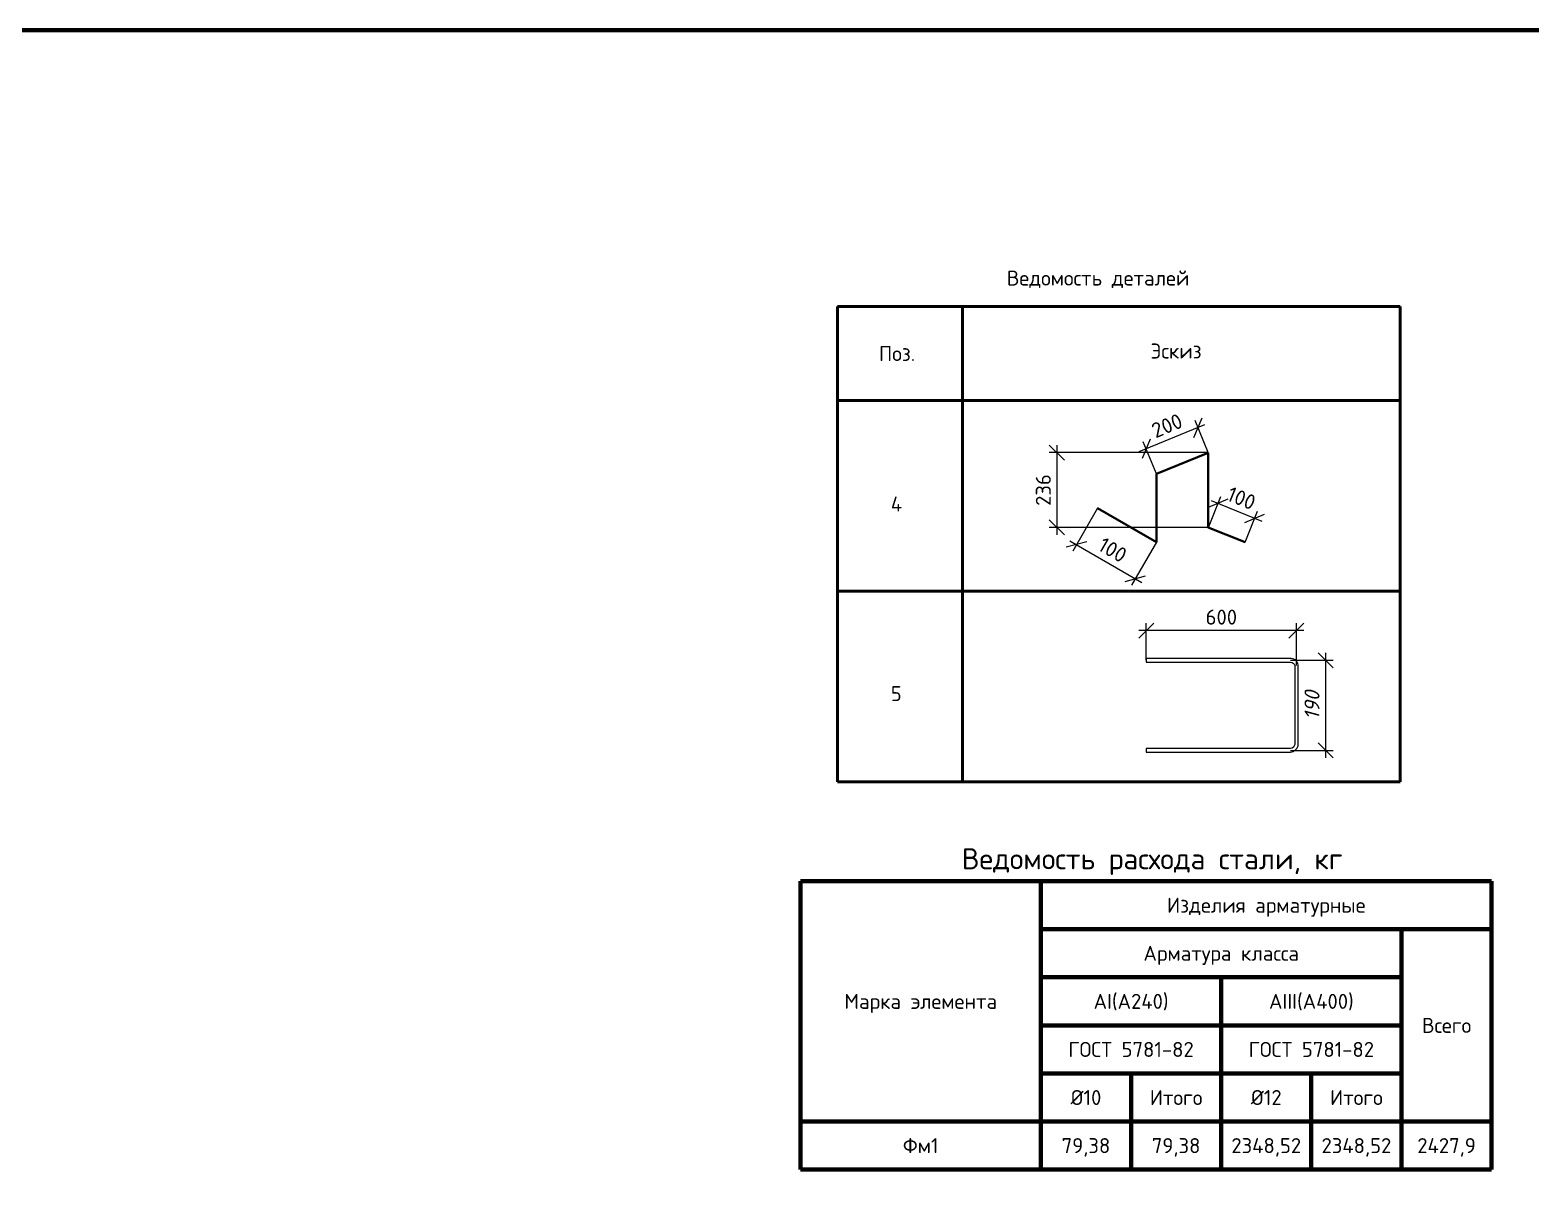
# Model space of a CAD drawing. Header units: millimetres. Extents: x 4377177 to 5189855, y -1123065 to -1017046.
# Drawn here: x 5139906 to 5164880, y -1074980 to -1055666 of the extents above; entities that cross this region are included whole.
import ezdxf
from ezdxf.enums import TextEntityAlignment as Align

# ---------------------------------------------------------------- set-up
doc = ezdxf.new("R2010")
doc.units = ezdxf.units.MM
doc.layers.get('Defpoints').update_dxf_attribs({"color": 3})
for name, color, linetype, lineweight in [('металл', 7, 'Continuous', 40), ('основная', 7, 'Continuous', 50), ('РАЗМЕР', 7, 'Continuous', 18), ('СПДС_РАЗМЕРЫ', 7, 'Continuous', 18), ('СПДС_ТАБЛИЦЫ', 7, 'Continuous', 25), ('текст', 7, 'Continuous', 20), ('тонкая', 7, 'Continuous', 20)]:
    doc.layers.add(name, color=color, linetype=linetype, lineweight=lineweight)
doc.styles.add('ISOCPEUR', font='isocpeur.ttf')
doc.styles.add('ВНИПИТЕКСТ', font='isocpeui.ttf')
doc.styles.add('ГОСТ 2.304', font='isocpeur.ttf')
doc.dimstyles.new('СПДС$0', dxfattribs={"dimscale": 100, "dimtxt": 2.5, "dimasz": 2.5, "dimexe": 1.25, "dimexo": 0.004, "dimgap": 1, "dimtad": 1, "dimdec": 0, "dimtxsty": 'ВНИПИТЕКСТ', "dimblk": 'OBLIQUE', "dimcen": 0, "dimdle": 1.25, "dimclrd": 256, "dimclre": 256, "dimclrt": 256, "dimadec": 0, "dimazin": 2, "dimtfac": 1, "dimtdec": 0, "dimtmove": 1, "dimatfit": 3, "dimldrblk": 'NONE', "dimfxl": 1, "dimlwd": -1, "dimlwe": -1, "dimarcsym": 0})

# ---------------------------------------------------------------- blocks, each defined once
blk = doc.blocks.new('_Oblique')
at = {"color": 0, "linetype": 'ByBlock', "lineweight": -2}
blk.add_line((-0.5, -0.5), (0.5, 0.5), dxfattribs=at)
blk = doc.blocks.new('*D6')
at = {"layer": 'Defpoints', "color": 0, "transparency": 16777216}
for p in [(5157668, -1063620), (5158649, -1064187), (5158298, -1064793)]:
    blk.add_point(p, dxfattribs=at)
at = {"layer": 'СПДС_РАЗМЕРЫ', "transparency": 16777216}
for p, q in [((5157668, -1063620), (5157255, -1064334)), ((5157209, -1064163), (5158406, -1064856)), ((5158649, -1064188), (5158236, -1064901))]:
    blk.add_line(p, q, dxfattribs=at)
at = {"layer": 'СПДС_РАЗМЕРЫ', "transparency": 16777216, "xscale": 250, "yscale": 250, "zscale": 250}
for p, rotation in [((5157317, -1064225), 149.9314171592539), ((5158298, -1064793), 329.931417159254)]:
    blk.add_blockref('_Oblique', p, dxfattribs=dict(at, rotation=rotation))
at = {"layer": 'СПДС_РАЗМЕРЫ', "transparency": 16777216, "insert": (5157920, -1064315), "char_height": 250, "attachment_point": 5, "rotation": 329.9314, "style": 'ISOCPEUR'}
blk.add_mtext('100', dxfattribs=at)
blk = doc.blocks.new('_NONE')
blk = doc.blocks.new('*D7')
at = {"layer": 'Defpoints', "color": 0, "transparency": 16777216}
for p in [(5160284, -1063788), (5159512, -1063941), (5160123, -1064187)]:
    blk.add_point(p, dxfattribs=at)
at = {"layer": 'СПДС_РАЗМЕРЫ', "transparency": 16777216}
for p, q in [((5159512, -1063940), (5159720, -1063425)), ((5159557, -1063494), (5160400, -1063834)), ((5160123, -1064187), (5160331, -1063672))]:
    blk.add_line(p, q, dxfattribs=at)
at = {"layer": 'СПДС_РАЗМЕРЫ', "transparency": 16777216, "xscale": 250, "yscale": 250, "zscale": 250}
for p, rotation in [((5159673, -1063541), 158.0341441481995), ((5160284, -1063788), 338.0341441481995)]:
    blk.add_blockref('_Oblique', p, dxfattribs=dict(at, rotation=rotation))
at = {"layer": 'СПДС_РАЗМЕРЫ', "transparency": 16777216, "insert": (5160063, -1063456), "char_height": 250, "attachment_point": 5, "rotation": 338.0341, "style": 'ISOCPEUR'}
blk.add_mtext('100', dxfattribs=at)
blk = doc.blocks.new('*D8')
at = {"layer": 'Defpoints', "color": 0, "transparency": 16777216}
for p in [(5159340, -1062279), (5159512, -1062697), (5158649, -1063052)]:
    blk.add_point(p, dxfattribs=at)
at = {"layer": 'СПДС_РАЗМЕРЫ', "transparency": 16777216}
for p, q in [((5159511, -1062697), (5159292, -1062163)), ((5158361, -1062680), (5159455, -1062231)), ((5158649, -1063051), (5158430, -1062517))]:
    blk.add_line(p, q, dxfattribs=at)
at = {"layer": 'СПДС_РАЗМЕРЫ', "transparency": 16777216, "xscale": 250, "yscale": 250, "zscale": 250}
for p, rotation in [((5159340, -1062279), 22.31730394516876), ((5158477, -1062633), 202.3173039451688)]:
    blk.add_blockref('_Oblique', p, dxfattribs=dict(at, rotation=rotation))
at = {"layer": 'СПДС_РАЗМЕРЫ', "transparency": 16777216, "insert": (5158823, -1062248), "char_height": 250, "attachment_point": 5, "rotation": 22.3173, "style": 'ISOCPEUR'}
blk.add_mtext('200', dxfattribs=at)
blk = doc.blocks.new('*D9')
at = {"layer": 'Defpoints', "color": 0, "transparency": 16777216}
for p in [(5159512, -1062697), (5156991, -1063941), (5159512, -1063941)]:
    blk.add_point(p, dxfattribs=at)
at = {"layer": 'СПДС_РАЗМЕРЫ', "transparency": 16777216}
for p, q in [((5156991, -1062572), (5156991, -1064066)), ((5159511, -1062697), (5156866, -1062697)), ((5159511, -1063941), (5156866, -1063941))]:
    blk.add_line(p, q, dxfattribs=at)
at = {"layer": 'СПДС_РАЗМЕРЫ', "transparency": 16777216, "xscale": 250, "yscale": 250, "zscale": 250}
for p, rotation in [((5156991, -1062697), 90), ((5156991, -1063941), 270)]:
    blk.add_blockref('_Oblique', p, dxfattribs=dict(at, rotation=rotation))
at = {"layer": 'СПДС_РАЗМЕРЫ', "transparency": 16777216, "insert": (5156766, -1063319), "char_height": 250, "attachment_point": 5, "rotation": 90, "style": 'ISOCPEUR'}
blk.add_mtext('236', dxfattribs=at)
blk = doc.blocks.new('*D10')
at = {"layer": 'Defpoints', "color": 0, "ltscale": 100, "transparency": 16777216}
for p in [(5158479, -1065658), (5158479, -1066152), (5160976, -1066240)]:
    blk.add_point(p, dxfattribs=at)
at = {"layer": 'РАЗМЕР', "ltscale": 100, "transparency": 16777216}
for p, q in [((5161101, -1065658), (5158354, -1065658)), ((5158479, -1066152), (5158479, -1065533)), ((5160976, -1066239), (5160976, -1065533))]:
    blk.add_line(p, q, dxfattribs=at)
at = {"layer": 'РАЗМЕР', "ltscale": 100, "transparency": 16777216, "xscale": 250, "yscale": 250, "zscale": 250, "rotation": 180}
blk.add_blockref('_Oblique', (5158479, -1065658), dxfattribs=at)
at = {"layer": 'РАЗМЕР', "ltscale": 100, "transparency": 16777216, "xscale": 250, "yscale": 250, "zscale": 250}
blk.add_blockref('_Oblique', (5160976, -1065658), dxfattribs=at)
at = {"layer": 'РАЗМЕР', "ltscale": 100, "transparency": 16777216, "insert": (5159728, -1065433), "char_height": 250, "attachment_point": 5, "style": 'ГОСТ 2.304', "bg_fill": 3, "box_fill_scale": 1.1, "bg_fill_color": 9, "bg_fill_true_color": 13158600, "bg_fill_transparency": 0}
blk.add_mtext('\\A1;600', dxfattribs=at)
blk = doc.blocks.new('*D11')
at = {"layer": 'Defpoints', "color": 0, "ltscale": 100, "transparency": 16777216}
for p in [(5160879, -1066152), (5160879, -1067651), (5161462, -1067651)]:
    blk.add_point(p, dxfattribs=at)
at = {"layer": 'РАЗМЕР', "ltscale": 100, "transparency": 16777216}
for p, q in [((5160879, -1066152), (5161587, -1066152)), ((5161462, -1066027), (5161462, -1067776)), ((5160879, -1067651), (5161587, -1067651))]:
    blk.add_line(p, q, dxfattribs=at)
at = {"layer": 'РАЗМЕР', "ltscale": 100, "transparency": 16777216, "xscale": 250, "yscale": 250, "zscale": 250}
for p, rotation in [((5161462, -1066152), 90), ((5161462, -1067651), 270)]:
    blk.add_blockref('_Oblique', p, dxfattribs=dict(at, rotation=rotation))
at = {"layer": 'РАЗМЕР', "ltscale": 100, "transparency": 16777216, "insert": (5161237, -1066902), "char_height": 250, "attachment_point": 5, "rotation": 90, "style": 'ВНИПИТЕКСТ', "bg_fill": 3, "box_fill_scale": 1.1, "bg_fill_color": 9, "bg_fill_true_color": 13158600, "bg_fill_transparency": 0}
blk.add_mtext('190', dxfattribs=at)

msp = doc.modelspace()

# ---------------------------------------------------------------- linework, layer by layer
at = {"linetype": 'Continuous', "lineweight": 100, "ltscale": 0.083333}
msp.add_lwpolyline([(5051896.6, -1055665.5), (5189854.9, -1055665.5), (5189854.9, -1123065), (5051896.6, -1123065)], close=True, dxfattribs=at)
at = {"layer": 'металл', "ltscale": 20}
for p, q in [((5158649, -1063051.6), (5159511.6, -1062697.5)), ((5159511.6, -1062697.5), (5159511.6, -1063940.8)), ((5158649, -1064187.5), (5158649, -1063051.6)), ((5157668, -1063619.5), (5158649, -1064187.5)), ((5159511.6, -1063940.8), (5160123.2, -1064187.5))]:
    msp.add_line(p, q, dxfattribs=at)
at = {"layer": 'основная', "ltscale": 25}
for p, q in [((5153343.4, -1060268), (5162703.4, -1060268)), ((5153343.4, -1068174.9), (5153343.4, -1060268)), ((5155423.4, -1068174.9), (5155423.4, -1060268)), ((5162703.4, -1068174.9), (5162703.4, -1060268)), ((5153343.4, -1061828), (5162703.4, -1061828)), ((5153343.4, -1065001.8), (5162703.4, -1065001.8)), ((5153343.4, -1068174.9), (5162703.4, -1068174.9))]:
    msp.add_line(p, q, dxfattribs=at)
at = {"layer": 'СПДС_ТАБЛИЦЫ', "linetype": 'Continuous', "lineweight": 70, "ltscale": 100}
for p, q in [((5152725.4, -1069825.9), (5152725.4, -1074625.9)), ((5152725.4, -1069825.9), (5164225.4, -1069825.9)), ((5152725.4, -1069825.9), (5152725.4, -1074625.9)), ((5152725.4, -1069825.9), (5164225.4, -1069825.9)), ((5156725.4, -1069825.9), (5156725.4, -1074625.9)), ((5156725.4, -1069825.9), (5156725.4, -1074625.9)), ((5164225.4, -1069825.9), (5164225.4, -1074625.9)), ((5164225.4, -1069825.9), (5164225.4, -1074625.9)), ((5156725.4, -1070625.9), (5164225.4, -1070625.9)), ((5156725.4, -1070625.9), (5164225.4, -1070625.9)), ((5162725.4, -1070625.9), (5162725.4, -1074625.9)), ((5162725.4, -1070625.9), (5162725.4, -1074625.9)), ((5156725.4, -1071425.9), (5162725.4, -1071425.9)), ((5156725.4, -1071425.9), (5162725.4, -1071425.9)), ((5159725.4, -1071425.9), (5159725.4, -1074625.9)), ((5159725.4, -1071425.9), (5159725.4, -1074625.9)), ((5156725.4, -1072225.9), (5162725.4, -1072225.9)), ((5156725.4, -1072225.9), (5162725.4, -1072225.9)), ((5156725.4, -1073025.9), (5162725.4, -1073025.9)), ((5156725.4, -1073025.9), (5162725.4, -1073025.9)), ((5158225.4, -1073025.9), (5158225.4, -1074625.9)), ((5158225.4, -1073025.9), (5158225.4, -1074625.9)), ((5161225.4, -1073025.9), (5161225.4, -1074625.9)), ((5161225.4, -1073025.9), (5161225.4, -1074625.9)), ((5152725.4, -1073825.9), (5164225.4, -1073825.9)), ((5152725.4, -1073825.9), (5164225.4, -1073825.9)), ((5152725.4, -1074625.9), (5164225.4, -1074625.9)), ((5152725.4, -1074625.9), (5164225.4, -1074625.9))]:
    msp.add_line(p, q, dxfattribs=at)
at = {"layer": 'тонкая', "ltscale": 100}
msp.add_lwpolyline([(5158478.7, -1066122.6), (5158478.7, -1066182.6), (5160878.7, -1066182.6, -0.3867618), (5160950.2, -1066239.7), (5160948.7, -1067550.6, -0.3779744), (5160878.7, -1067620.6), (5158478.7, -1067620.6), (5158478.7, -1067680.6), (5160878.7, -1067680.6, 0.3494577), (5161008.7, -1067550.6), (5161008.7, -1066252.6, 0.4350934), (5160887.3, -1066122.3), (5158478.7, -1066122.3), (5158478.7, -1066182.6), (5160878.7, -1066182.6)], format="xyb", dxfattribs=at)

# ---------------------------------------------------------------- texts
at = {"layer": 'текст', "ltscale": 25, "style": 'ГОСТ 2.304'}
for s, p in [('Ведомость деталей', (5156157.7, -1059917.4)), ('Поз.', (5154030.5, -1061172.8)), ('Эскиз', (5158550.8, -1061131.2)), ('4', (5154227.8, -1063676.2)), ('5', (5154227.8, -1066831))]:
    msp.add_text(s, height=250, dxfattribs=at).set_placement(p)
at = {"layer": 'текст', "ltscale": 100, "style": 'ГОСТ 2.304'}
for s, height, p in [('Ведомость расхода стали, кг', 350, (5158576.2, -1069453.4)), ('Ведомость расхода стали, кг', 350, (5158576.2, -1069453.4)), ('Изделия арматурные', 250, (5160475.4, -1070225.9)), ('Изделия арматурные', 250, (5160475.4, -1070225.9)), ('Арматура класса', 250, (5159725.4, -1071025.9)), ('Арматура класса', 250, (5159725.4, -1071025.9)), ('Марка элемента', 250, (5154725.4, -1071825.9)), ('Марка элемента', 250, (5154725.4, -1071825.9)), ('АI(A240)', 250, (5158225.4, -1071825.9)), ('АI(A240)', 250, (5158225.4, -1071825.9)), ('AIII(A400)', 250, (5161225.4, -1071825.9)), ('AIII(A400)', 250, (5161225.4, -1071825.9)), ('Всего', 250, (5163475.4, -1072225.9)), ('Всего', 250, (5163475.4, -1072225.9)), ('ГОСТ 5781-82', 250, (5158225.4, -1072625.9)), ('ГОСТ 5781-82', 250, (5158225.4, -1072625.9)), ('ГОСТ 5781-82', 250, (5161225.4, -1072625.9)), ('ГОСТ 5781-82', 250, (5161225.4, -1072625.9)), ('%%C10', 250, (5157475.4, -1073425.9)), ('%%C10', 250, (5157475.4, -1073425.9)), ('Итого', 250, (5158975.4, -1073425.9)), ('%%C12', 250, (5160475.4, -1073425.9)), ('%%C12', 250, (5160475.4, -1073425.9)), ('Итого', 250, (5161975.4, -1073425.9)), ('Итого', 250, (5161975.4, -1073425.9)), ('Фм1', 250, (5154725.4, -1074225.9)), ('Фм1', 250, (5154725.4, -1074225.9)), ('79,38', 250, (5157475.4, -1074225.9)), ('79,38', 250, (5158975.4, -1074225.9)), ('2348,52', 250, (5160475.4, -1074225.9)), ('2348,52', 250, (5161975.4, -1074225.9)), ('2427,9', 250, (5163475.4, -1074225.9))]:
    msp.add_text(s, height=height, dxfattribs=at).set_placement(p, align=Align.MIDDLE_CENTER)

# ---------------------------------------------------------------- dimensions: what is measured, and where the dimension line sits
at = {"layer": 'СПДС_РАЗМЕРЫ'}
for base, p1, p2, angle, text, picture, middle in [((5159339.7, -1062278.9), (5158649, -1063051.6), (5159511.6, -1062697.5), 22.3173, '200', '*D8', (5158823, -1062247.8)), ((5156990.9, -1063940.8), (5159511.6, -1062697.5), (5159511.6, -1063940.8), 90, '236', '*D9', (5156765.9, -1063319.2)), ((5160284.5, -1063787.6), (5159511.6, -1063940.8), (5160123.2, -1064187.5), 338.03414, '100', '*D7', (5160062.8, -1063455.6)), ((5158298.2, -1064793.3), (5157668, -1063619.5), (5158649, -1064187.5), 329.93142, '100', '*D6', (5157920.5, -1064314.6))]:
    dim = msp.add_linear_dim(base=base, p1=p1, p2=p2, angle=angle, text=text, dimstyle='СПДС$0', override={"dimtxsty": 'ISOCPEUR'}, dxfattribs=at)
    dim.commit()
    dim.dimension.update_dxf_attribs({"geometry": picture, "text_midpoint": middle})

# ---------------------------------------------------------------- next in the draw order: dimensions: what is measured, and where the dimension line sits
at = {"layer": 'РАЗМЕР', "ltscale": 100}
dim = msp.add_linear_dim(base=(5158478.7, -1065658), p1=(5160976.4, -1066239.7), p2=(5158478.7, -1066152.5), text='600', dimstyle='СПДС$0', override={"dimscale": 100, "dimlfac": 0.2, "dimtxsty": 'ГОСТ 2.304', "dimtfill": 1, "dimtolj": 1}, dxfattribs=at)
dim.commit()
dim.dimension.update_dxf_attribs({"geometry": '*D10', "text_midpoint": (5159727.6, -1065433)})

# ---------------------------------------------------------------- next in the draw order: dimensions: what is measured, and where the dimension line sits
dim = msp.add_linear_dim(base=(5161462.3, -1067651.3), p1=(5160878.7, -1066151.9), p2=(5160878.7, -1067651.3), angle=90, text='190', dimstyle='СПДС$0', override={"dimscale": 100, "dimlfac": 0.2, "dimtfill": 1}, dxfattribs=at)
dim.commit()
dim.dimension.update_dxf_attribs({"geometry": '*D11', "text_midpoint": (5161237.3, -1066901.6)})

doc.saveas('drawing.dxf')
